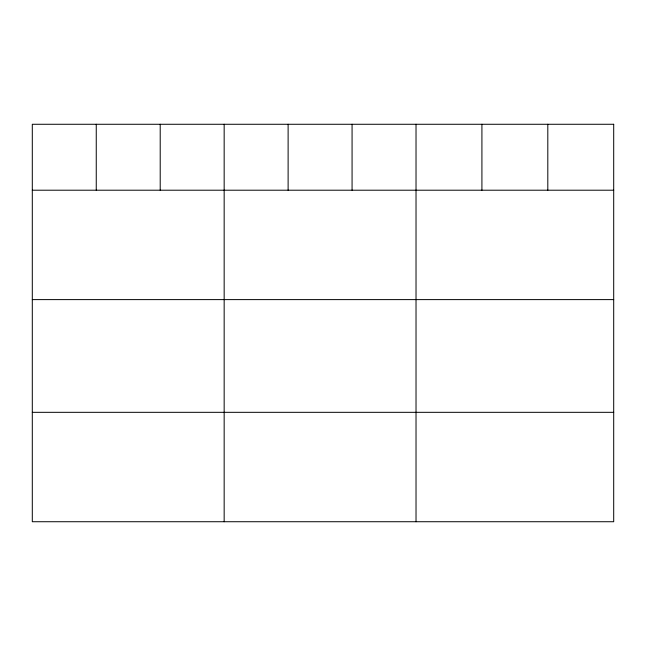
<?xml version="1.0" encoding="UTF-8"?>
<svg xmlns="http://www.w3.org/2000/svg" width="646" height="646" viewBox="0 0 646 646"><rect width="100%" height="100%" fill="white"/><g stroke="black" fill="none" stroke-linecap="round" stroke-linejoin="round"><path stroke-width="0.97" d="M32.3 190.207L613.7 190.207M32.3 299.607L613.7 299.607M32.3 412.326L613.7 412.326M547.808 124.274L547.808 190.207M481.916 124.274L481.916 190.207M416.024 124.274L416.024 521.726M352.07 124.274L352.07 190.207M288.116 124.274L288.116 190.207M224.162 124.274L224.162 521.726M160.208 124.274L160.208 190.207M96.254 124.274L96.254 190.207M613.7 124.274L32.3 124.274L32.3 521.726L613.7 521.726L613.7 124.274"/></g></svg>
